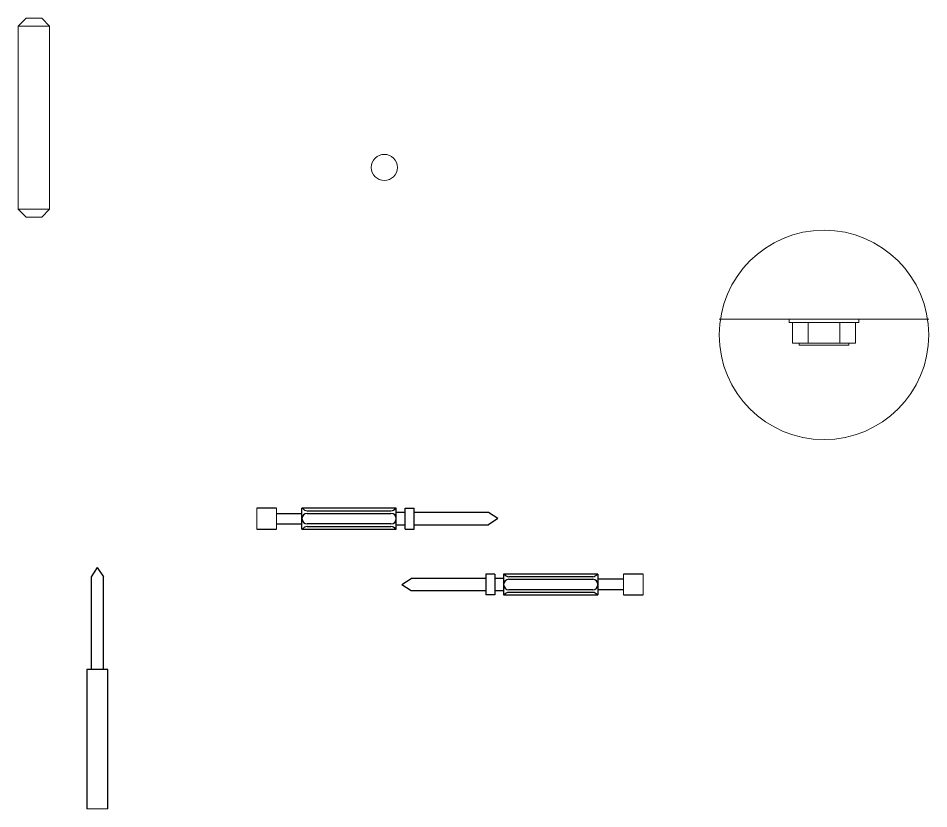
# Model space of a CAD drawing. Header units: millimetres. Extents: x -856571 to -800970, y -283777 to -272896.
# Drawn here: x -823136.3 to -822962.4, y -281857.1 to -281706.1 of the extents above; entities that cross this region are included whole.
import ezdxf

# ---------------------------------------------------------------- set-up
doc = ezdxf.new("R2010")
doc.units = ezdxf.units.MM
doc.layers.add('A-DETL-MCUT1', color=7, linetype='Continuous', lineweight=18)
doc.layers.add('A-SECT-MCUT1', color=7, linetype='Continuous', lineweight=25)

msp = doc.modelspace()

# ---------------------------------------------------------------- linework, layer by layer
for p, q in [((-823082.11, -281803.66), (-823082.11, -281799.66)), ((-823064.11, -281803.66), (-823064.11, -281799.66)), ((-823062.4, -281803.66), (-823062.4, -281799.66)), ((-823062.4, -281799.66), (-823060.69, -281799.66)), ((-823060.69, -281803.66), (-823060.69, -281799.66)), ((-823044.68, -281801.64), (-823046.46, -281800.49)), ((-823044.68, -281801.64), (-823046.46, -281802.83)), ((-823062.4, -281803.66), (-823060.69, -281803.66)), ((-823121.2, -281811.02), (-823122.35, -281812.8)), ((-823121.2, -281811.02), (-823120, -281812.8)), ((-823063.03, -281814.26), (-823061.25, -281813.07)), ((-823047.02, -281812.24), (-823047.02, -281816.24)), ((-823045.31, -281812.24), (-823047.02, -281812.24)), ((-823045.31, -281812.24), (-823045.31, -281816.24)), ((-823043.6, -281812.24), (-823043.6, -281816.24)), ((-823025.6, -281812.24), (-823025.6, -281816.24)), ((-823063.03, -281814.26), (-823061.25, -281815.41)), ((-823045.31, -281816.24), (-823047.02, -281816.24)), ((-823119.17, -281830.45), (-823123.17, -281830.45))]:
    msp.add_line(p, q)
at = {"layer": 'A-DETL-MCUT1'}
for p, q in [((-823136.28, -281707.57, 412.89), (-823134.78, -281706.07, 412.89)), ((-823136.28, -281707.57, 412.89), (-823130.28, -281707.57, 412.89)), ((-823136.28, -281707.57, 412.89), (-823136.28, -281742.57, 412.89)), ((-823131.78, -281706.07, 412.89), (-823134.78, -281706.07, 412.89)), ((-823130.28, -281707.57, 412.89), (-823131.78, -281706.07, 412.89)), ((-823130.28, -281707.57, 412.89), (-823130.28, -281742.57, 412.89)), ((-823136.28, -281742.57, 412.89), (-823134.78, -281744.07, 412.89)), ((-823136.28, -281742.57, 412.89), (-823130.28, -281742.57, 412.89)), ((-823134.78, -281744.07, 412.89), (-823131.78, -281744.07, 412.89)), ((-823130.28, -281742.57, 412.89), (-823131.78, -281744.07, 412.89)), ((-823002.43, -281763.56), (-822962.43, -281763.56)), ((-822989.09, -281764.22), (-822989.09, -281763.56)), ((-822989.09, -281763.56), (-822975.77, -281763.56)), ((-822988.43, -281764.22), (-822989.09, -281764.22)), ((-822976.43, -281764.22), (-822976.43, -281764.22)), ((-822976.43, -281764.22), (-822975.77, -281764.22)), ((-822975.77, -281764.22), (-822975.77, -281763.56)), ((-823090.74, -281799.66), (-823090.74, -281803.66)), ((-823086.99, -281803.66), (-823086.99, -281799.66)), ((-823020.72, -281812.24), (-823020.72, -281816.24)), ((-823016.97, -281816.24), (-823016.97, -281812.24)), ((-823123.17, -281857.08), (-823119.17, -281857.08))]:
    msp.add_line(p, q, dxfattribs=at)
at = {"layer": 'A-DETL-MCUT1', "linetype": 'Continuous'}
for p, q in [((-822976.43, -281764.22), (-822988.43, -281764.22)), ((-822988.43, -281768.13), (-822988.43, -281764.22)), ((-822985.43, -281768.13), (-822985.43, -281764.22)), ((-822979.43, -281768.13), (-822979.43, -281764.22)), ((-822976.43, -281768.13), (-822976.43, -281764.22)), ((-822976.43, -281768.13), (-822988.43, -281768.13)), ((-822987.17, -281768.13), (-822988.43, -281768.13)), ((-822987.17, -281768.52), (-822987.17, -281768.13)), ((-822977.68, -281768.13), (-822976.43, -281768.13)), ((-822977.68, -281768.52), (-822977.68, -281768.13)), ((-822977.68, -281768.52), (-822987.17, -281768.52))]:
    msp.add_line(p, q, dxfattribs=at)
at = {"layer": 'A-DETL-MCUT1'}
for centre, radius in [((-823066.38, -281734.58), 2.5), ((-822982.43, -281766.56), 20)]:
    msp.add_circle(centre, radius, dxfattribs=at)
at = {"layer": 'A-SECT-MCUT1'}
for p, q in [((-823086.99, -281799.66), (-823090.74, -281799.66)), ((-823064.11, -281799.66), (-823082.11, -281799.66)), ((-823082.11, -281799.66), (-823082.11, -281799.66)), ((-823064.11, -281799.66), (-823064.11, -281799.66)), ((-823086.97, -281800.66), (-823082.11, -281800.66)), ((-823081.11, -281800.16), (-823065.11, -281800.16)), ((-823081.11, -281800.66), (-823065.11, -281800.66)), ((-823086.97, -281802.66), (-823082.11, -281802.66)), ((-823082.11, -281801.66), (-823082.11, -281801.66)), ((-823065.11, -281802.66), (-823081.11, -281802.66)), ((-823081.11, -281803.16), (-823065.11, -281803.16)), ((-823064.11, -281801.66), (-823064.11, -281801.66)), ((-823090.74, -281803.66), (-823086.99, -281803.66)), ((-823082.11, -281803.66), (-823064.11, -281803.66)), ((-823025.6, -281812.24), (-823043.6, -281812.24)), ((-823026.6, -281812.74), (-823042.6, -281812.74)), ((-823042.6, -281813.24), (-823026.6, -281813.24)), ((-823020.74, -281813.24), (-823025.6, -281813.24)), ((-823016.97, -281812.24), (-823020.72, -281812.24)), ((-823043.6, -281814.24), (-823043.6, -281814.24)), ((-823026.6, -281815.24), (-823042.6, -281815.24)), ((-823025.6, -281814.24), (-823025.6, -281814.24)), ((-823020.74, -281815.24), (-823025.6, -281815.24)), ((-823043.6, -281816.24), (-823025.6, -281816.24)), ((-823043.6, -281816.24), (-823043.6, -281816.24)), ((-823026.6, -281815.74), (-823042.6, -281815.74)), ((-823025.6, -281816.24), (-823025.6, -281816.24)), ((-823020.72, -281816.24), (-823016.97, -281816.24)), ((-823123.17, -281830.45), (-823123.17, -281853.33)), ((-823123.17, -281830.45), (-823123.17, -281830.45)), ((-823121.17, -281830.45), (-823121.17, -281830.45)), ((-823119.17, -281853.33), (-823119.17, -281830.45)), ((-823123.17, -281848.45), (-823123.17, -281848.45)), ((-823123.17, -281853.33), (-823123.17, -281857.08)), ((-823119.17, -281857.08), (-823119.17, -281853.33))]:
    msp.add_line(p, q, dxfattribs=at)
for points in [[(-823062.4, -281800.49), (-823064.11, -281800.49)], [(-823046.46, -281800.49), (-823060.69, -281800.49)], [(-823064.11, -281802.83), (-823062.4, -281802.83)], [(-823060.69, -281802.83), (-823046.46, -281802.83)], [(-823122.35, -281812.8), (-823122.35, -281828.74)], [(-823120, -281828.74), (-823120, -281812.8)], [(-823047.02, -281813.07), (-823061.25, -281813.07)], [(-823043.6, -281813.07), (-823045.31, -281813.07)], [(-823061.25, -281815.41), (-823047.02, -281815.41)], [(-823045.31, -281815.41), (-823043.6, -281815.41)], [(-823122.35, -281828.74), (-823122.35, -281830.45)], [(-823120, -281830.45), (-823120, -281828.74)]]:
    msp.add_lwpolyline(points, dxfattribs=at)
for centre, start, end in [((-823081.11, -281799.16), 210, 270), ((-823065.11, -281799.16), 270, 330), ((-823081.11, -281801.66), 90, 180), ((-823065.11, -281801.66), 0, 90), ((-823081.11, -281801.66), 180, 270), ((-823081.11, -281804.16), 90, 150), ((-823065.11, -281801.66), 270, 0), ((-823065.11, -281804.16), 30, 90), ((-823042.6, -281814.24), 90, 180), ((-823042.6, -281811.74), 210, 270), ((-823026.6, -281811.74), 270, 330), ((-823026.6, -281814.24), 0, 90), ((-823042.6, -281814.24), 180, 270), ((-823026.6, -281814.24), 270, 0), ((-823042.6, -281816.74), 90, 150), ((-823026.6, -281816.74), 30, 90)]:
    msp.add_arc(centre, 1, start, end, dxfattribs=at)

doc.saveas('drawing.dxf')
